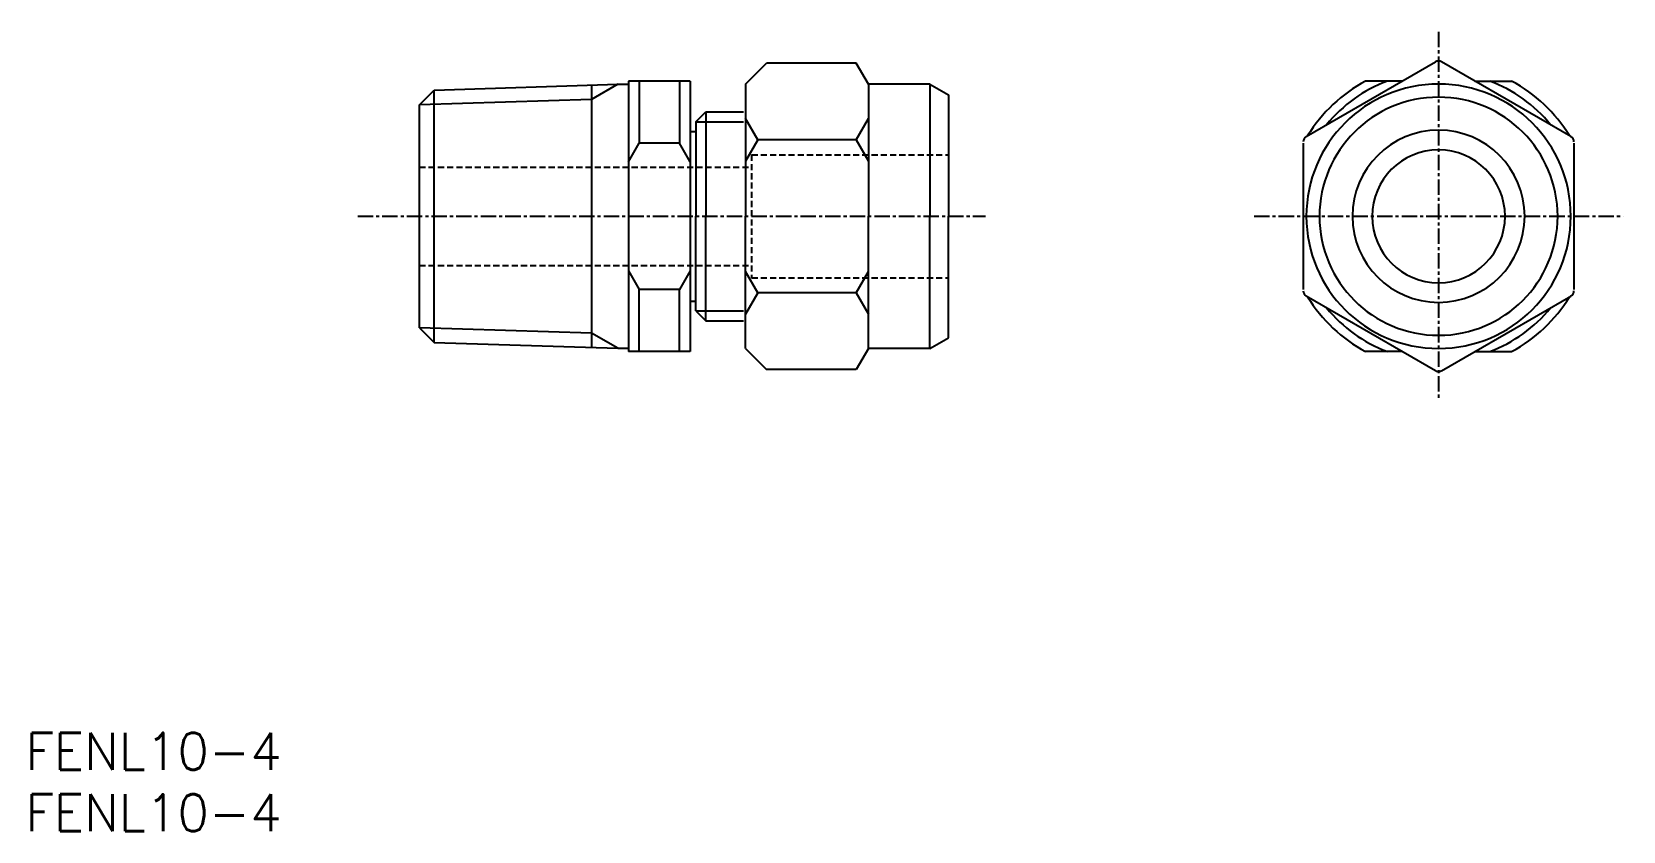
# Model space of a CAD drawing. Extents: x 1 to 130, y 0 to 65.
import ezdxf

# ---------------------------------------------------------------- set-up
doc = ezdxf.new("R2010")
doc.units = 0
doc.linetypes.add('CENTER', pattern=[2, 1.25, -0.25, 0.25, -0.25])
doc.linetypes.add('DASHED', pattern=[0.75, 0.5, -0.25])
doc.layers.get('0').update_dxf_attribs({"linetype": 'CONTINUOUS'})
doc.layers.add('CENTER', color=1, linetype='CENTER')
doc.styles.get("Standard").update_dxf_attribs({"font": 'txt.shx'})

# ---------------------------------------------------------------- blocks, each defined once
blk = doc.blocks.new('*U7')
at = {"color": 7, "linetype": 'CONTINUOUS'}
blk.add_text('FENL10-4', height=3, dxfattribs=at).set_placement((0, 0))
blk = doc.blocks.new('*U8')
at = {"color": 7, "linetype": 'CONTINUOUS'}
blk.add_text('FENL10-4', height=3, dxfattribs=at).set_placement((0, 5))

msp = doc.modelspace()

# ---------------------------------------------------------------- linework, layer by layer
at = {"color": 7, "linetype": 'CONTINUOUS'}
for p, q in [((58.52, 60.75), (60.22, 62.45)), ((67.53, 62.45), (60.22, 62.45)), ((68.52, 60.75), (67.53, 62.45)), ((104.11, 56.5), (114.61, 62.56)), ((125.61, 56.5), (115.11, 62.56)), ((54.02, 61), (49.02, 61)), ((49.02, 61), (49.02, 39)), ((49.88, 61), (49.88, 55.94)), ((53.15, 61), (53.15, 55.94)), ((54.02, 61), (54.02, 39)), ((111.92, 61), (108.93, 61)), ((117.81, 61), (120.8, 61)), ((32.02, 59.06), (33.22, 60.26)), ((33.22, 60.26), (48.14, 60.73)), ((33.22, 39.74), (33.22, 60.26)), ((46.02, 60.66), (46.02, 39.34)), ((48.14, 60.73), (49.02, 60.73)), ((58.52, 60.75), (58.52, 50)), ((73.52, 60.75), (68.52, 60.75)), ((68.52, 60.75), (68.52, 50)), ((73.52, 60.75), (75.02, 59.88)), ((73.52, 60.75), (73.52, 50)), ((75.02, 59.88), (75.02, 50)), ((32.02, 40.94), (32.02, 59.06)), ((54.5, 57.69), (55.31, 58.5)), ((55.31, 58.5), (55.31, 50)), ((55.31, 58.5), (58.36, 58.5)), ((54.5, 57.69), (54.5, 50)), ((59.52, 56.23), (58.52, 57.96)), ((67.52, 56.23), (68.52, 57.96)), ((49.02, 54.44), (49.88, 55.94)), ((53.15, 55.94), (49.88, 55.94)), ((54.02, 54.44), (53.15, 55.94)), ((54.02, 56.9), (54.5, 56.9)), ((59.52, 56.23), (58.52, 54.49)), ((67.52, 56.23), (59.52, 56.23)), ((67.52, 56.23), (68.52, 54.49)), ((103.86, 55.94), (103.86, 44.06)), ((125.86, 55.94), (125.86, 44.06)), ((49.02, 54.16), (49.02, 54.16)), ((54.02, 54.16), (54.02, 54.16)), ((54.5, 42.31), (54.5, 50)), ((55.31, 41.5), (55.31, 50)), ((58.52, 39.25), (58.52, 50)), ((68.52, 39.25), (68.52, 50)), ((73.52, 39.25), (73.52, 50)), ((75.02, 40.12), (75.02, 50)), ((49.02, 45.56), (49.88, 44.06)), ((54.02, 45.56), (53.15, 44.06)), ((59.52, 43.78), (58.52, 45.51)), ((67.52, 43.78), (68.52, 45.51)), ((49.88, 39), (49.88, 44.06)), ((53.15, 44.06), (49.88, 44.06)), ((53.15, 39), (53.15, 44.06)), ((54.02, 43.1), (54.5, 43.1)), ((59.52, 43.78), (58.52, 42.04)), ((67.52, 43.78), (59.52, 43.78)), ((67.52, 43.78), (68.52, 42.04)), ((114.61, 37.44), (104.11, 43.5)), ((115.11, 37.44), (125.61, 43.5)), ((54.5, 42.31), (55.31, 41.5)), ((55.31, 41.5), (58.36, 41.5)), ((32.02, 40.94), (33.22, 39.74)), ((73.52, 39.25), (75.02, 40.12)), ((33.22, 39.74), (48.14, 39.27)), ((48.14, 39.27), (49.02, 39.27)), ((54.02, 39), (49.02, 39)), ((58.52, 39.25), (60.22, 37.55)), ((68.52, 39.25), (67.53, 37.55)), ((73.52, 39.25), (68.52, 39.25)), ((111.92, 39), (108.93, 39)), ((117.81, 39), (120.8, 39)), ((67.53, 37.55), (60.22, 37.55))]:
    msp.add_line(p, q, dxfattribs=at)
at = {"color": 3, "linetype": 'CONTINUOUS'}
for p, q in [((48.14, 60.73), (46.02, 59.5)), ((46.02, 59.5), (32.02, 59.06)), ((54.5, 57.69), (58.36, 57.69)), ((54.5, 42.31), (58.36, 42.31)), ((46.02, 40.5), (32.02, 40.94)), ((48.14, 39.27), (46.02, 40.5))]:
    msp.add_line(p, q, dxfattribs=at)
at = {"color": 3, "linetype": 'DASHED'}
for p, q in [((59.02, 55), (59.02, 45)), ((59.02, 55), (75.02, 55)), ((32.02, 54), (59.02, 54)), ((32.02, 46), (59.02, 46)), ((59.02, 45), (75.02, 45))]:
    msp.add_line(p, q, dxfattribs=at)
at = {"color": 7, "linetype": 'CONTINUOUS'}
for centre, radius, start, end in [((114.86, 62.12), 0.5, 90, 120), ((114.86, 62.12), 0.5, 60, 90), ((114.86, 50), 12.5, 118.3576, 148.3576), ((114.86, 50), 11.76, 110.7324, 140.7324), ((114.86, 50), 11.76, 39.2676, 69.2676), ((114.86, 50), 12.5, 31.6424, 61.6424), ((114.86, 50), 10.75, 90, 270), ((114.86, 50), 9.68, 90, 270), ((114.86, 50), 10.75, 270, 90), ((114.86, 50), 9.68, 270, 90), ((114.86, 50), 7, 90, 270), ((114.86, 50), 7, 270, 90), ((104.36, 56.06), 0.5, 120, 180), ((125.36, 56.06), 0.5, 0, 60), ((114.86, 50), 5.4, 90, 270), ((114.86, 50), 5.4, 270, 90), ((104.36, 43.94), 0.5, 180, 240), ((114.86, 50), 12.5, 211.6424, 241.6424), ((114.86, 50), 12.5, 298.3576, 328.3576), ((125.36, 43.94), 0.5, 300, 360), ((114.86, 50), 11.76, 219.2676, 249.2676), ((114.86, 50), 11.76, 290.7324, 320.7324), ((114.86, 37.88), 0.5, 240, 270), ((114.86, 37.88), 0.5, 270, 300)]:
    msp.add_arc(centre, radius, start, end, dxfattribs=at)
at = {"layer": 'CENTER', "color": 1, "linetype": 'CENTER'}
for p, q in [((114.86, 65), (114.86, 35)), ((27, 50), (78.02, 50)), ((99.86, 50), (129.86, 50))]:
    msp.add_line(p, q, dxfattribs=at)

# ---------------------------------------------------------------- block references
at = {"color": 7, "linetype": 'CONTINUOUS'}
for name in ['*U8', '*U7']:
    msp.add_blockref(name, (0, 0), dxfattribs=at)

doc.saveas('drawing.dxf')
